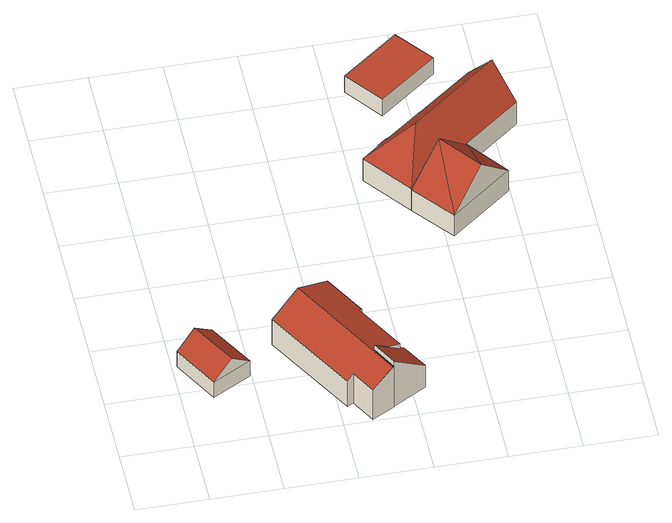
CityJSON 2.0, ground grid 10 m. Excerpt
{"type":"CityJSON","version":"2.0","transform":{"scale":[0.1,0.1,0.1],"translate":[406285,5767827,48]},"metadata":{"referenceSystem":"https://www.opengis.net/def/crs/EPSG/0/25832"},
"CityObjects":{
"building1":{"type":"Building","attributes":{"Gemeindeschluessel":"05566012","Geometrietyp2DReferenz":"3000","function":"31001_2460","roofType":"3100","measuredHeight":5.23},"geometry":[{"type":"Solid","lod":"2","boundaries":[[[[0,1,2,3]],[[4,5,1,0]],[[6,7,5,4]],[[3,2,7,6]],[[0,8,4]],[[6,9,3]],[[3,9,8,0]],[[4,8,9,6]],[[1,5,7,2]]]],"semantics":{"surfaces":[{"type":"WallSurface"},{"type":"RoofSurface"},{"type":"GroundSurface"}],"values":[[0,0,0,0,0,0,1,1,2]]}}]},
"building2":{"type":"Building","attributes":{"Gemeindeschluessel":"05566012","Geometrietyp2DReferenz":"3000","function":"31001_1000","roofType":"5000","measuredHeight":7.56},"address":[{"country":"Germany","locality":"Greven","thoroughfareNumber":"30","thoroughfareName":"Sprakeler Str."}],"geometry":[{"type":"Solid","lod":"2","boundaries":[[[[10,11,12,13]],[[14,15,11,10]],[[16,17,15,14]],[[18,19,17,16]],[[20,21,19,18]],[[22,23,21,20]],[[24,25,23,22]],[[26,27,25,24]],[[28,29,27,26]],[[13,12,29,28]],[[26,30,31,10,13,28]],[[24,22,20,18,16,14,31,30]],[[10,31,14]],[[24,30,26]],[[11,15,17,19,21,23,25,27,29,12]]]],"semantics":{"surfaces":[{"type":"WallSurface"},{"type":"RoofSurface"},{"type":"GroundSurface"}],"values":[[0,0,0,0,0,0,0,0,0,0,1,1,0,0,2]]}}]},
"building3":{"type":"Building","attributes":{"Gemeindeschluessel":"05566012","Geometrietyp2DReferenz":"3000","function":"51009_1610","roofType":"2100","measuredHeight":8.32},"geometry":[{"type":"Solid","lod":"2","boundaries":[[[[32,33,34,35]],[[36,37,33,32]],[[38,39,37,36]],[[40,41,39,38]],[[42,43,41,40]],[[35,34,43,42]],[[40,38,36,32,35,42]],[[33,37,39,41,43,34]]]],"semantics":{"surfaces":[{"type":"WallSurface"},{"type":"RoofSurface"},{"type":"GroundSurface"}],"values":[[0,0,0,0,0,0,1,2]]}}]},
"building4":{"type":"Building","attributes":{"Gemeindeschluessel":"05566012","Geometrietyp2DReferenz":"3000","function":"31001_1000"},"address":[{"country":"Germany","locality":"Greven","thoroughfareNumber":"28","thoroughfareName":"Sprakeler Str."}],"children":["building4-1","building4-2"]},
"building4-1":{"type":"BuildingPart","attributes":{"roofType":"3100","measuredHeight":9.06},"parents":["building4"],"geometry":[{"type":"Solid","lod":"2","boundaries":[[[[44,45,46,47]],[[48,49,45,44]],[[50,51,49,48]],[[44,52,48]],[[52,44,47]],[[47,53,54,52]],[[48,52,54]],[[54,55,50,48]],[[45,49,51,46]],[[51,50,47,46]],[[54,53,55]],[[55,53,47,50]]]],"semantics":{"surfaces":[{"type":"WallSurface"},{"type":"RoofSurface"},{"type":"GroundSurface"},{"type":"ClosureSurface"}],"values":[[0,0,0,0,1,1,1,1,2,3,0,3]]}}]},
"building4-2":{"type":"BuildingPart","attributes":{"roofType":"5000","measuredHeight":9.06},"parents":["building4"],"geometry":[{"type":"Solid","lod":"2","boundaries":[[[[56,57,58,59]],[[60,61,57,56]],[[62,63,61,60]],[[64,65,63,62]],[[66,67,65,64]],[[68,69,67,66]],[[70,47,46,69,68]],[[71,72,51,50,73]],[[74,75,72,71]],[[76,77,75,74]],[[59,58,77,76]],[[73,78,71]],[[55,53,70,68,66,78,73]],[[64,62,60,56,59,76,74,71,78,66]],[[57,61,63,65,67,69,46,51,72,75,77,58]],[[50,55,73]],[[47,70,53]],[[51,46,47,50]],[[50,47,53,55]]]],"semantics":{"surfaces":[{"type":"WallSurface"},{"type":"RoofSurface"},{"type":"GroundSurface"},{"type":"ClosureSurface"}],"values":[[0,0,0,0,0,0,0,0,0,0,0,1,1,1,2,0,0,3,3]]}}]},
"building5":{"type":"Building","attributes":{"Gemeindeschluessel":"05566012","Geometrietyp2DReferenz":"3000","function":"31001_2460","roofType":"1000","measuredHeight":2.92},"geometry":[{"type":"Solid","lod":"2","boundaries":[[[[79,80,81,82]],[[83,84,80,79]],[[85,86,84,83]],[[82,81,86,85]],[[83,79,82,85]],[[80,84,86,81]]]],"semantics":{"surfaces":[{"type":"WallSurface"},{"type":"RoofSurface"},{"type":"GroundSurface"}],"values":[[0,0,0,0,1,2]]}}]}
},
"vertices":[
[7,150,37],[7,150,9],[43,84,9],[43,84,37],[60,180,37],[60,180,9],[97,114,37],[97,114,9],[33,165,61],[70,99,61],
[137,165,56],[137,165,10],[211,32,10],[211,32,56],[220,211,66],[220,211,10],[254,150,66],[254,150,10],[250,148,67],[250,148,10],[290,76,67],[290,76,10],[251,54,85],[251,54,10],[270,19,85],[270,19,10],[239,2,63],[239,2,10],[220,37,63],[220,37,10],[269,18,85],[176,187,85],
[270,19,94],[270,19,11],[318,46,11],[318,46,51],[251,54,94],[251,54,11],[290,76,59],[290,76,11],[288,79,59],[288,79,11],[297,84,51],[297,84,11],
[497,382,49],[497,382,11],[453,440,11],[453,440,49],[411,314,49],[411,314,11],[365,372,49],[365,372,11],[454,348,102],[451,439,51],[409,406,102],[367,374,51],
[355,472,50],[355,472,11],[351,477,11],[351,477,43],[402,507,52],[402,507,11],[402,506,53],[402,506,11],[481,569,51],[481,569,11],[506,535,102],[506,535,11],[532,502,51],[532,502,11],[453,440,51],[314,439,51],[314,439,11],[365,372,51],[343,463,50],[343,463,11],[340,468,42],[340,468,11],[384,440,102],
[323,606,40],[323,606,10],[363,553,10],[363,553,40],[403,668,40],[403,668,10],[444,616,40],[444,616,10]
]}
